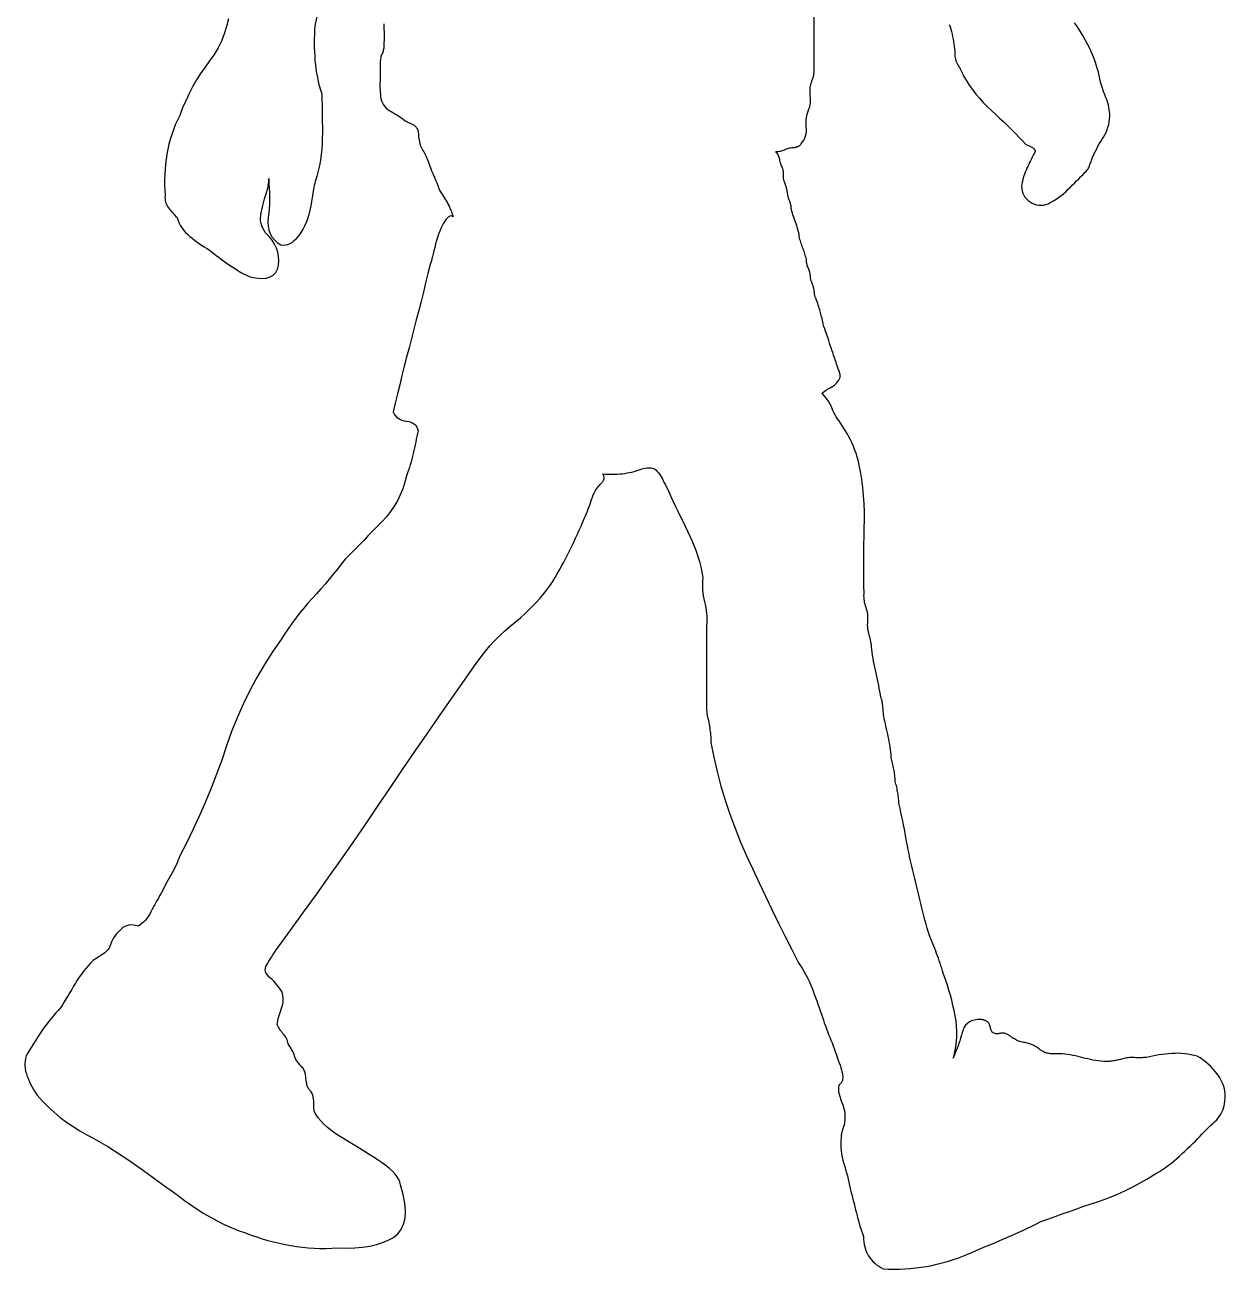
# Model space of a CAD drawing. Extents: x -1184 to 1336, y -612 to 662.
# Drawn here: x 54 to 655, y -603 to 19 of the extents above; entities that cross this region are included whole.
import ezdxf

# ---------------------------------------------------------------- set-up
doc = ezdxf.new("R2010")
doc.units = 0
doc.header["$LTSCALE"] = 20
doc.layers.add('_____1', color=7, linetype='CONTINUOUS')

msp = doc.modelspace()

# ---------------------------------------------------------------- linework, layer by layer
at = {"layer": '_____1', "color": 0, "linetype": 'CONTINUOUS', "flags": 128}
for points in [[(234.03, 20.04), (234.03, 19.11), (234.04, 18.18), (234.04, 17.25), (234.05, 16.31), (234.06, 15.37), (234.07, 14.44), (234.07, 13.51), (234.07, 12.58), (234.06, 11.65), (234.04, 10.72), (234.02, 9.8), (234, 8.88), (234, 8.88), (234, 8.88), (233.95, 8.33), (233.88, 7.8), (233.79, 7.28), (233.68, 6.77), (233.55, 6.28), (233.4, 5.8), (233.23, 5.33), (233.04, 4.88), (232.85, 4.42), (232.68, 3.94), (232.54, 3.45), (232.42, 2.93), (232.32, 2.4), (232.24, 1.85), (232.18, 1.28), (232.15, 0.69), (232.15, 0.69), (232.15, 0.69), (232.17, -0.43), (232.19, -1.56), (232.19, -2.7), (232.19, -3.83), (232.17, -4.98), (232.15, -6.12), (232.12, -7.27), (232.08, -8.42), (232.04, -9.57), (232.03, -10.72), (232.04, -11.86), (232.08, -13), (232.13, -14.14), (232.21, -15.27), (232.31, -16.39), (232.44, -17.52), (232.44, -17.52), (232.44, -17.52), (232.8, -18.56), (233.24, -19.53), (233.76, -20.43), (234.36, -21.26), (235.04, -22.02), (235.81, -22.71), (236.65, -23.34), (237.58, -23.89), (238.54, -24.41), (239.47, -24.95), (240.39, -25.5), (241.29, -26.07), (242.16, -26.65), (243.02, -27.24), (243.85, -27.85), (244.67, -28.47), (244.67, -28.47), (244.67, -28.47), (245.05, -28.69), (245.43, -28.9), (245.83, -29.11), (246.23, -29.31), (246.65, -29.51), (247.07, -29.7), (247.51, -29.9), (247.95, -30.09), (248.38, -30.28), (248.78, -30.51), (249.15, -30.75), (249.5, -31.02), (249.81, -31.31), (250.1, -31.62), (250.36, -31.95), (250.58, -32.31), (250.58, -32.31), (250.58, -32.31), (250.7, -32.54), (250.81, -32.77), (250.91, -33.01), (250.99, -33.26), (251.06, -33.52), (251.12, -33.79), (251.17, -34.06), (251.2, -34.34), (251.23, -34.63), (251.26, -34.91), (251.28, -35.19), (251.3, -35.46), (251.32, -35.73), (251.33, -36), (251.35, -36.26), (251.36, -36.53), (251.36, -36.53), (251.36, -36.53), (251.44, -37.41), (251.56, -38.26), (251.72, -39.08), (251.93, -39.87), (252.17, -40.62), (252.45, -41.35), (252.77, -42.04), (253.14, -42.7), (253.52, -43.35), (253.89, -44.02), (254.26, -44.7), (254.62, -45.39), (254.98, -46.1), (255.33, -46.82), (255.67, -47.55), (256.01, -48.3), (256.01, -48.3), (256.01, -48.3), (256.31, -49.25), (256.62, -50.19), (256.95, -51.13), (257.29, -52.07), (257.65, -53.01), (258.03, -53.94), (258.42, -54.86), (258.82, -55.79), (259.23, -56.71), (259.63, -57.63), (260.01, -58.56), (260.39, -59.49), (260.75, -60.42), (261.1, -61.35), (261.44, -62.29), (261.77, -63.23), (261.77, -63.23), (261.77, -63.23), (262.29, -64.01), (262.8, -64.8), (263.3, -65.58), (263.8, -66.38), (264.29, -67.17), (264.77, -67.98), (265.25, -68.78), (265.72, -69.59), (266.17, -70.41), (266.6, -71.24), (267, -72.09), (267.38, -72.94), (267.73, -73.81), (268.05, -74.69), (268.35, -75.59), (268.62, -76.49), (268.62, -76.49), (268.61, -76.5), (268.09, -76.19), (267.54, -76.09), (266.97, -76.19), (266.38, -76.49), (265.77, -77.01), (265.14, -77.72), (264.49, -78.65), (263.82, -79.77), (263.15, -81.04), (262.52, -82.38), (261.92, -83.78), (261.36, -85.26), (260.83, -86.8), (260.33, -88.42), (259.86, -90.1), (259.43, -91.86), (259.03, -93.56), (258.66, -95.07), (258.32, -96.41), (258.01, -97.56), (257.74, -98.53), (257.5, -99.32), (257.28, -99.93), (257.1, -100.35), (257.1, -100.35), (257.1, -100.35), (256, -104.96), (254.88, -109.58), (253.74, -114.2), (252.58, -118.82), (251.41, -123.45), (250.21, -128.09), (249, -132.73), (247.78, -137.38), (246.55, -142.02), (245.35, -146.66), (244.17, -151.29), (243.02, -155.91), (241.89, -160.53), (240.78, -165.13), (239.7, -169.73), (238.64, -174.32), (238.64, -174.32), (238.64, -174.32), (239.1, -175.2), (239.66, -175.98), (240.34, -176.68), (241.12, -177.28), (242.01, -177.78), (243.01, -178.2), (244.12, -178.52), (245.34, -178.75), (246.54, -178.98), (247.61, -179.32), (248.53, -179.76), (249.32, -180.3), (249.96, -180.95), (250.47, -181.71), (250.84, -182.57), (251.07, -183.53), (251.07, -183.53), (251.07, -183.53), (250.79, -184.94), (250.5, -186.36), (250.2, -187.78), (249.91, -189.2), (249.61, -190.62), (249.3, -192.04), (248.99, -193.47), (248.68, -194.89), (248.35, -196.31), (248, -197.72), (247.61, -199.13), (247.2, -200.52), (246.75, -201.91), (246.28, -203.28), (245.78, -204.65), (245.26, -206.01), (245.26, -206.01), (245.26, -206.01), (244.43, -209.34), (243.41, -212.53), (242.19, -215.6), (240.78, -218.54), (239.16, -221.34), (237.35, -224.01), (235.34, -226.56), (233.13, -228.97), (230.82, -231.32), (228.51, -233.66), (226.2, -236.01), (223.89, -238.36), (221.59, -240.71), (219.28, -243.06), (216.97, -245.41), (214.66, -247.76), (214.66, -247.76), (214.66, -247.76), (212.7, -250.31), (210.72, -252.84), (208.7, -255.34), (206.65, -257.81), (204.57, -260.26), (202.46, -262.69), (200.32, -265.09), (198.15, -267.47), (195.99, -269.86), (193.89, -272.3), (191.85, -274.79), (189.87, -277.33), (187.95, -279.91), (186.08, -282.55), (184.28, -285.23), (182.53, -287.97), (182.53, -287.97), (182.53, -287.97), (178.24, -294.18), (174.2, -300.51), (170.41, -306.97), (166.88, -313.55), (163.61, -320.26), (160.59, -327.1), (157.83, -334.06), (155.33, -341.14), (152.89, -348.25), (150.31, -355.3), (147.59, -362.29), (144.74, -369.21), (141.75, -376.06), (138.62, -382.85), (135.36, -389.58), (131.95, -396.24), (131.95, -396.24), (131.95, -396.24), (131.47, -397.49), (130.96, -398.73), (130.43, -399.95), (129.87, -401.15), (129.29, -402.34), (128.69, -403.52), (128.06, -404.68), (127.41, -405.83), (126.75, -406.97), (126.11, -408.12), (125.47, -409.28), (124.84, -410.45), (124.23, -411.63), (123.62, -412.82), (123.02, -414.01), (122.44, -415.22), (122.44, -415.22), (122.44, -415.22), (121.82, -416.23), (121.2, -417.27), (120.58, -418.35), (119.97, -419.45), (119.35, -420.58), (118.73, -421.74), (118.12, -422.93), (117.5, -424.16), (116.86, -425.35), (116.17, -426.46), (115.43, -427.49), (114.65, -428.44), (113.81, -429.31), (112.93, -430.09), (111.99, -430.79), (111.01, -431.41), (111.01, -431.41), (111.01, -431.41), (109.82, -431.04), (108.67, -430.82), (107.56, -430.76), (106.48, -430.85), (105.44, -431.11), (104.44, -431.52), (103.48, -432.09), (102.55, -432.82), (101.68, -433.64), (100.87, -434.49), (100.12, -435.37), (99.44, -436.28), (98.82, -437.23), (98.26, -438.2), (97.77, -439.2), (97.34, -440.24), (97.34, -440.24), (97.34, -440.24), (97.08, -441.06), (96.76, -441.82), (96.39, -442.52), (95.97, -443.17), (95.5, -443.75), (94.98, -444.28), (94.41, -444.75), (93.79, -445.17), (93.14, -445.55), (92.49, -445.95), (91.84, -446.36), (91.18, -446.77), (90.52, -447.2), (89.86, -447.63), (89.2, -448.08), (88.53, -448.53), (88.53, -448.53), (88.53, -448.53), (87.27, -449.82), (86.06, -451.13), (84.89, -452.49), (83.76, -453.89), (82.68, -455.32), (81.65, -456.79), (80.66, -458.3), (79.71, -459.85), (78.79, -461.42), (77.87, -462.98), (76.94, -464.53), (76.01, -466.07), (75.08, -467.61), (74.15, -469.14), (73.21, -470.67), (72.27, -472.19), (72.27, -472.19), (72.27, -472.19), (71, -473.54), (69.76, -474.91), (68.55, -476.31), (67.37, -477.73), (66.21, -479.18), (65.09, -480.66), (63.99, -482.16), (62.93, -483.68), (61.88, -485.22), (60.86, -486.77), (59.85, -488.33), (58.85, -489.9), (57.88, -491.48), (56.92, -493.06), (55.98, -494.66), (55.05, -496.26), (55.05, -496.26), (55.05, -496.26), (54.73, -497.5), (54.53, -498.75), (54.43, -500.02), (54.45, -501.3), (54.58, -502.6), (54.82, -503.92), (55.18, -505.25), (55.64, -506.59), (56.18, -507.92), (56.74, -509.21), (57.32, -510.44), (57.93, -511.63), (58.56, -512.76), (59.22, -513.85), (59.91, -514.89), (60.61, -515.88), (60.61, -515.88), (60.61, -515.88), (63.32, -518.88), (66.15, -521.73), (69.08, -524.44), (72.13, -526.99), (75.28, -529.4), (78.55, -531.65), (81.93, -533.76), (85.43, -535.72), (88.95, -537.63), (92.44, -539.61), (95.89, -541.64), (99.29, -543.74), (102.66, -545.9), (105.98, -548.12), (109.27, -550.4), (112.51, -552.74), (112.51, -552.74), (112.51, -552.74), (115.61, -554.99), (118.72, -557.23), (121.83, -559.48), (124.95, -561.73), (128.08, -563.99), (131.21, -566.25), (134.34, -568.51), (137.48, -570.78), (140.66, -572.98), (143.91, -575.05), (147.22, -577), (150.6, -578.82), (154.04, -580.51), (157.55, -582.07), (161.13, -583.51), (164.78, -584.82), (164.78, -584.82), (164.78, -584.82), (167.57, -585.86), (170.38, -586.83), (173.19, -587.73), (176.01, -588.55), (178.85, -589.3), (181.7, -589.98), (184.56, -590.59), (187.43, -591.13), (190.31, -591.58), (193.21, -591.95), (196.12, -592.23), (199.05, -592.43), (201.99, -592.54), (204.95, -592.56), (207.93, -592.49), (210.92, -592.34), (210.92, -592.34), (210.92, -592.34), (215.31, -592.42), (219.44, -592.28), (223.31, -591.94), (226.93, -591.38), (230.28, -590.61), (233.37, -589.63), (236.21, -588.44), (238.78, -587.03), (240.98, -585.3), (242.67, -583.12), (243.87, -580.49), (244.56, -577.42), (244.76, -573.9), (244.46, -569.93), (243.65, -565.52), (242.34, -560.67), (242.34, -560.67), (242.34, -560.67), (242.01, -559.35), (241.45, -558.02), (240.65, -556.68), (239.62, -555.33), (238.35, -553.96), (236.85, -552.59), (235.12, -551.2), (233.16, -549.8), (231.05, -548.39), (228.86, -546.96), (226.61, -545.51), (224.3, -544.04), (221.91, -542.55), (219.46, -541.05), (216.94, -539.52), (214.35, -537.98), (211.83, -536.43), (209.52, -534.89), (207.42, -533.35), (205.54, -531.82), (203.86, -530.3), (202.4, -528.77), (201.14, -527.26), (200.1, -525.75), (200.1, -525.75), (200.1, -525.75), (199.8, -525.26), (199.55, -524.76), (199.35, -524.25), (199.18, -523.72), (199.06, -523.18), (198.99, -522.63), (198.95, -522.07), (198.96, -521.49), (198.98, -520.91), (198.99, -520.34), (198.97, -519.77), (198.94, -519.21), (198.89, -518.65), (198.82, -518.1), (198.74, -517.55), (198.64, -517.01), (198.64, -517.01), (198.64, -517.01), (198.54, -516.5), (198.42, -516.01), (198.26, -515.54), (198.08, -515.1), (197.87, -514.67), (197.63, -514.27), (197.36, -513.89), (197.07, -513.54), (196.77, -513.19), (196.5, -512.82), (196.25, -512.43), (196.03, -512.04), (195.83, -511.62), (195.66, -511.19), (195.52, -510.75), (195.4, -510.29), (195.4, -510.29), (195.4, -510.29), (195.3, -509.77), (195.2, -509.24), (195.12, -508.71), (195.04, -508.17), (194.97, -507.62), (194.92, -507.07), (194.87, -506.52), (194.83, -505.95), (194.78, -505.4), (194.68, -504.86), (194.54, -504.34), (194.35, -503.84), (194.13, -503.35), (193.86, -502.88), (193.54, -502.43), (193.19, -502), (193.19, -502), (193.19, -502), (192.54, -501.41), (191.94, -500.78), (191.4, -500.13), (190.89, -499.45), (190.44, -498.73), (190.03, -497.99), (189.68, -497.21), (189.36, -496.4), (189.06, -495.59), (188.73, -494.79), (188.37, -494), (187.99, -493.23), (187.57, -492.47), (187.12, -491.73), (186.65, -491), (186.15, -490.28), (186.15, -490.28), (186.15, -490.28), (185.99, -489.56), (185.79, -488.86), (185.54, -488.18), (185.25, -487.53), (184.92, -486.91), (184.54, -486.32), (184.12, -485.75), (183.65, -485.2), (183.18, -484.67), (182.73, -484.12), (182.32, -483.56), (181.93, -482.98), (181.56, -482.4), (181.23, -481.8), (180.92, -481.19), (180.64, -480.56), (180.64, -480.56), (180.64, -480.56), (180.79, -479.55), (180.97, -478.54), (181.18, -477.53), (181.44, -476.51), (181.72, -475.5), (182.05, -474.48), (182.4, -473.46), (182.8, -472.44), (183.16, -471.42), (183.42, -470.39), (183.59, -469.35), (183.65, -468.3), (183.62, -467.25), (183.49, -466.19), (183.26, -465.12), (182.93, -464.04), (182.93, -464.04), (182.93, -464.04), (182.16, -462.92), (181.38, -461.87), (180.6, -460.87), (179.82, -459.94), (179.03, -459.06), (178.24, -458.25), (177.44, -457.49), (176.64, -456.79), (175.92, -456.11), (175.36, -455.41), (174.96, -454.69), (174.72, -453.95), (174.64, -453.18), (174.72, -452.39), (174.96, -451.58), (175.36, -450.74), (175.87, -449.87), (176.43, -448.92), (177.06, -447.91), (177.74, -446.83), (178.48, -445.68), (179.28, -444.47), (180.13, -443.19), (181.05, -441.85), (181.05, -441.85), (181.05, -441.85), (187.48, -433.12), (193.86, -424.36), (200.2, -415.56), (206.49, -406.72), (212.73, -397.85), (218.92, -388.93), (225.06, -379.98), (231.16, -370.99), (237.24, -361.99), (243.35, -353.01), (249.48, -344.04), (255.64, -335.09), (261.83, -326.16), (268.03, -317.24), (274.27, -308.34), (280.52, -299.46), (280.52, -299.46), (280.52, -299.46), (282.59, -296.62), (284.76, -293.87), (287.01, -291.21), (289.34, -288.64), (291.77, -286.16), (294.29, -283.78), (296.9, -281.48), (299.59, -279.28), (302.28, -277.07), (304.88, -274.77), (307.39, -272.37), (309.8, -269.87), (312.12, -267.28), (314.35, -264.59), (316.48, -261.8), (318.52, -258.92), (318.52, -258.92), (318.52, -258.92), (319.62, -257.01), (320.72, -255.09), (321.79, -253.16), (322.86, -251.21), (323.91, -249.26), (324.95, -247.29), (325.97, -245.31), (326.98, -243.32), (327.97, -241.32), (328.93, -239.31), (329.88, -237.3), (330.8, -235.28), (331.7, -233.25), (332.58, -231.22), (333.43, -229.18), (334.26, -227.14), (334.26, -227.14), (334.26, -227.14), (334.79, -226.02), (335.29, -224.9), (335.78, -223.76), (336.24, -222.61), (336.68, -221.45), (337.1, -220.28), (337.49, -219.09), (337.87, -217.89), (338.26, -216.7), (338.73, -215.56), (339.27, -214.46), (339.87, -213.39), (340.54, -212.37), (341.28, -211.39), (342.09, -210.45), (342.97, -209.55), (342.97, -209.55), (342.97, -209.55), (343.19, -209.33), (343.39, -209.09), (343.56, -208.85), (343.71, -208.6), (343.84, -208.34), (343.95, -208.07), (344.03, -207.79), (344.08, -207.51), (344.11, -207.22), (344.12, -206.93), (344.09, -206.63), (344.03, -206.34), (343.95, -206.05), (343.83, -205.76), (343.69, -205.47), (343.52, -205.18), (343.52, -205.18), (343.52, -205.17), (344.68, -205.26), (345.85, -205.32), (347.04, -205.34), (348.24, -205.34), (349.46, -205.3), (350.7, -205.24), (351.96, -205.14), (353.23, -205.01), (354.49, -204.86), (355.71, -204.67), (356.88, -204.46), (358.01, -204.22), (359.1, -203.96), (360.14, -203.66), (361.13, -203.34), (362.09, -202.98), (363, -202.65), (363.88, -202.39), (364.71, -202.2), (365.51, -202.07), (366.27, -202.01), (366.98, -202.02), (367.66, -202.1), (368.3, -202.25), (368.92, -202.48), (369.53, -202.83), (370.14, -203.3), (370.75, -203.88), (371.34, -204.57), (371.94, -205.37), (372.53, -206.29), (373.11, -207.32), (373.69, -208.42), (374.25, -209.52), (374.82, -210.65), (375.37, -211.78), (375.92, -212.93), (376.46, -214.09), (377, -215.27), (377.52, -216.45), (377.52, -216.45), (377.52, -216.45), (378.7, -218.91), (379.88, -221.37), (381.07, -223.83), (382.25, -226.3), (383.44, -228.77), (384.64, -231.25), (385.83, -233.73), (387.03, -236.22), (388.17, -238.73), (389.22, -241.26), (390.18, -243.82), (391.03, -246.41), (391.78, -249.02), (392.44, -251.66), (393, -254.33), (393.46, -257.03), (393.46, -257.03), (393.46, -257.03), (393.34, -258.6), (393.28, -260.16), (393.3, -261.69), (393.38, -263.2), (393.53, -264.7), (393.75, -266.17), (394.04, -267.62), (394.39, -269.05), (394.74, -270.48), (395.03, -271.93), (395.25, -273.42), (395.41, -274.92), (395.5, -276.46), (395.53, -278.01), (395.49, -279.6), (395.38, -281.2), (395.38, -281.2), (395.38, -281.2), (395.39, -283.94), (395.4, -286.67), (395.4, -289.41), (395.4, -292.14), (395.4, -294.88), (395.39, -297.61), (395.38, -300.35), (395.37, -303.09), (395.36, -305.82), (395.35, -308.56), (395.35, -311.29), (395.36, -314.03), (395.37, -316.76), (395.39, -319.49), (395.42, -322.23), (395.45, -324.96), (395.45, -324.96), (395.45, -324.96), (395.69, -325.89), (395.91, -326.82), (396.11, -327.74), (396.31, -328.64), (396.49, -329.54), (396.66, -330.43), (396.81, -331.31), (396.96, -332.18), (397.08, -333.05), (397.2, -333.93), (397.29, -334.83), (397.37, -335.74), (397.43, -336.65), (397.47, -337.58), (397.5, -338.52), (397.51, -339.48), (397.51, -339.48), (397.51, -339.48), (398.99, -346.81), (400.68, -354.06), (402.58, -361.25), (404.7, -368.37), (407.04, -375.41), (409.6, -382.38), (412.37, -389.28), (415.36, -396.11), (418.48, -402.9), (421.63, -409.66), (424.82, -416.39), (428.05, -423.1), (431.31, -429.79), (434.62, -436.46), (437.96, -443.1), (441.33, -449.72), (441.33, -449.72), (441.33, -449.72), (442.35, -451.17), (443.32, -452.65), (444.23, -454.16), (445.09, -455.7), (445.9, -457.26), (446.66, -458.85), (447.36, -460.46), (448.01, -462.11), (448.64, -463.76), (449.26, -465.42), (449.87, -467.08), (450.47, -468.75), (451.07, -470.42), (451.67, -472.09), (452.25, -473.76), (452.84, -475.44), (452.84, -475.44), (452.84, -475.44), (453.3, -476.89), (453.78, -478.35), (454.27, -479.79), (454.79, -481.22), (455.32, -482.65), (455.86, -484.07), (456.43, -485.49), (457.01, -486.9), (457.59, -488.3), (458.15, -489.72), (458.7, -491.14), (459.23, -492.57), (459.74, -494.01), (460.23, -495.45), (460.71, -496.9), (461.17, -498.36), (461.17, -498.36), (461.17, -498.36), (461.69, -499.71), (462.14, -500.97), (462.53, -502.14), (462.85, -503.22), (463.11, -504.2), (463.3, -505.09), (463.42, -505.89), (463.48, -506.6), (463.48, -507.23), (463.44, -507.81), (463.36, -508.34), (463.23, -508.81), (463.06, -509.23), (462.85, -509.59), (462.59, -509.9), (462.29, -510.15), (462, -510.41), (461.75, -510.75), (461.56, -511.16), (461.42, -511.64), (461.33, -512.2), (461.29, -512.83), (461.31, -513.54), (461.37, -514.32), (461.37, -514.32), (461.37, -514.32), (461.63, -515.19), (461.89, -516.06), (462.15, -516.93), (462.43, -517.8), (462.72, -518.67), (463.02, -519.54), (463.32, -520.4), (463.64, -521.27), (463.93, -522.14), (464.17, -523.02), (464.36, -523.91), (464.49, -524.81), (464.57, -525.72), (464.6, -526.65), (464.57, -527.58), (464.49, -528.53), (464.49, -528.53), (464.49, -528.53), (464.44, -529.09), (464.37, -529.65), (464.29, -530.2), (464.18, -530.73), (464.06, -531.26), (463.91, -531.78), (463.74, -532.29), (463.56, -532.8), (463.37, -533.3), (463.2, -533.81), (463.06, -534.33), (462.94, -534.87), (462.83, -535.41), (462.75, -535.96), (462.69, -536.53), (462.65, -537.1), (462.65, -537.1), (462.65, -537.1), (462.54, -538.75), (462.52, -540.39), (462.57, -542.02), (462.7, -543.64), (462.91, -545.25), (463.2, -546.85), (463.56, -548.43), (464.01, -550.01), (464.48, -551.58), (464.93, -553.15), (465.36, -554.73), (465.78, -556.31), (466.17, -557.89), (466.54, -559.47), (466.89, -561.06), (467.22, -562.65), (467.22, -562.65), (467.22, -562.65), (467.61, -564.14), (467.99, -565.64), (468.38, -567.14), (468.76, -568.65), (469.15, -570.16), (469.53, -571.67), (469.91, -573.19), (470.3, -574.71), (470.69, -576.23), (471.09, -577.74), (471.51, -579.24), (471.93, -580.73), (472.38, -582.21), (472.83, -583.69), (473.3, -585.15), (473.79, -586.6), (473.79, -586.6), (473.79, -586.6), (473.84, -587.96), (473.98, -589.28), (474.19, -590.56), (474.48, -591.79), (474.84, -592.98), (475.28, -594.12), (475.8, -595.22), (476.39, -596.28), (477.06, -597.29), (477.8, -598.24), (478.61, -599.13), (479.5, -599.97), (480.45, -600.75), (481.47, -601.47), (482.56, -602.14), (483.73, -602.75), (483.73, -602.75), (486.45, -602.87), (489.17, -602.91), (491.88, -602.87), (494.58, -602.76), (497.27, -602.56), (499.96, -602.3), (502.64, -601.95), (505.31, -601.53), (507.97, -601.03), (510.62, -600.46), (513.24, -599.81), (515.84, -599.1), (518.42, -598.3), (520.98, -597.44), (523.53, -596.5), (526.05, -595.49), (526.05, -595.49), (526.05, -595.49), (528.34, -594.49), (530.63, -593.5), (532.92, -592.5), (535.21, -591.51), (537.51, -590.52), (539.81, -589.54), (542.11, -588.55), (544.41, -587.57), (546.7, -586.58), (548.99, -585.57), (551.27, -584.55), (553.54, -583.51), (555.81, -582.44), (558.06, -581.36), (560.31, -580.26), (562.54, -579.15), (562.54, -579.15), (562.54, -579.15), (566.11, -577.85), (569.69, -576.56), (573.28, -575.28), (576.88, -574.01), (580.49, -572.75), (584.11, -571.5), (587.74, -570.26), (591.38, -569.04), (594.99, -567.76), (598.55, -566.38), (602.06, -564.89), (605.52, -563.29), (608.91, -561.59), (612.26, -559.77), (615.55, -557.85), (618.79, -555.83), (618.79, -555.83), (618.79, -555.83), (620.36, -554.94), (621.91, -554.01), (623.43, -553.03), (624.93, -552.02), (626.39, -550.96), (627.83, -549.86), (629.24, -548.72), (630.62, -547.54), (631.98, -546.33), (633.33, -545.12), (634.66, -543.88), (635.98, -542.64), (637.29, -541.39), (638.58, -540.12), (639.85, -538.85), (641.11, -537.56), (641.11, -537.56), (641.11, -537.56), (642.09, -536.49), (643.08, -535.43), (644.09, -534.38), (645.13, -533.34), (646.18, -532.3), (647.26, -531.28), (648.36, -530.26), (649.47, -529.25), (650.54, -528.2), (651.48, -527.09), (652.3, -525.91), (653, -524.66), (653.58, -523.34), (654.03, -521.94), (654.36, -520.48), (654.57, -518.95), (654.57, -518.95), (654.57, -518.95), (654.73, -517.2), (654.72, -515.47), (654.54, -513.78), (654.19, -512.12), (653.67, -510.48), (652.98, -508.88), (652.12, -507.3), (651.1, -505.75), (649.97, -504.27), (648.79, -502.87), (647.56, -501.57), (646.28, -500.36), (644.96, -499.24), (643.59, -498.21), (642.18, -497.28), (640.71, -496.44), (640.71, -496.44), (640.71, -496.44), (639.19, -496), (637.64, -495.64), (636.08, -495.36), (634.51, -495.15), (632.91, -495.02), (631.3, -494.96), (629.68, -494.97), (628.03, -495.06), (626.39, -495.2), (624.76, -495.37), (623.15, -495.57), (621.56, -495.8), (619.98, -496.07), (618.42, -496.36), (616.88, -496.68), (615.36, -497.03), (615.36, -497.03), (615.36, -497.03), (614.65, -497.09), (613.93, -497.13), (613.2, -497.16), (612.45, -497.18), (611.69, -497.18), (610.92, -497.17), (610.13, -497.15), (609.34, -497.11), (608.54, -497.08), (607.77, -497.08), (607.02, -497.11), (606.28, -497.16), (605.57, -497.24), (604.88, -497.35), (604.21, -497.49), (603.56, -497.65), (603.56, -497.65), (603.56, -497.65), (602.97, -497.83), (602.39, -498), (601.8, -498.16), (601.21, -498.3), (600.62, -498.44), (600.03, -498.57), (599.44, -498.69), (598.85, -498.79), (598.25, -498.89), (597.65, -498.97), (597.05, -499.02), (596.45, -499.06), (595.84, -499.09), (595.23, -499.09), (594.61, -499.07), (593.99, -499.04), (593.99, -499.04), (593.99, -499.04), (592.61, -498.9), (591.26, -498.73), (589.93, -498.54), (588.62, -498.31), (587.33, -498.07), (586.07, -497.79), (584.83, -497.49), (583.61, -497.16), (582.39, -496.83), (581.15, -496.53), (579.89, -496.25), (578.6, -495.99), (577.29, -495.76), (575.96, -495.55), (574.6, -495.37), (573.22, -495.21), (573.22, -495.21), (573.22, -495.21), (572.75, -495.2), (572.28, -495.19), (571.8, -495.19), (571.32, -495.18), (570.84, -495.19), (570.35, -495.19), (569.85, -495.2), (569.36, -495.21), (568.86, -495.22), (568.37, -495.21), (567.89, -495.18), (567.42, -495.14), (566.95, -495.09), (566.48, -495.01), (566.02, -494.92), (565.57, -494.82), (565.57, -494.82), (565.57, -494.82), (565.09, -494.68), (564.62, -494.51), (564.16, -494.32), (563.71, -494.11), (563.28, -493.88), (562.86, -493.62), (562.45, -493.34), (562.06, -493.04), (561.66, -492.73), (561.26, -492.44), (560.86, -492.16), (560.44, -491.89), (560.02, -491.63), (559.59, -491.39), (559.15, -491.16), (558.7, -490.94), (558.7, -490.94), (558.7, -490.94), (558.15, -490.67), (557.58, -490.43), (557, -490.21), (556.4, -490.02), (555.79, -489.85), (555.17, -489.7), (554.53, -489.58), (553.87, -489.49), (553.22, -489.39), (552.59, -489.26), (551.99, -489.09), (551.42, -488.89), (550.87, -488.66), (550.34, -488.39), (549.84, -488.1), (549.37, -487.76), (549.37, -487.76), (549.37, -487.76), (549.13, -487.62), (548.9, -487.47), (548.66, -487.32), (548.43, -487.17), (548.2, -487.01), (547.97, -486.85), (547.73, -486.68), (547.5, -486.51), (547.27, -486.34), (547.03, -486.18), (546.8, -486.03), (546.56, -485.88), (546.32, -485.75), (546.07, -485.62), (545.83, -485.49), (545.58, -485.38), (545.58, -485.38), (545.58, -485.38), (545.17, -485.17), (544.76, -485.01), (544.34, -484.89), (543.92, -484.82), (543.49, -484.8), (543.05, -484.82), (542.61, -484.89), (542.16, -485), (541.72, -485.12), (541.28, -485.19), (540.85, -485.22), (540.42, -485.21), (540, -485.16), (539.59, -485.07), (539.18, -484.94), (538.78, -484.77), (538.78, -484.77), (538.78, -484.77), (538.51, -484.56), (538.27, -484.32), (538.05, -484.03), (537.86, -483.7), (537.69, -483.33), (537.55, -482.93), (537.43, -482.48), (537.34, -481.99), (537.25, -481.5), (537.12, -481.05), (536.95, -480.62), (536.75, -480.23), (536.51, -479.88), (536.23, -479.55), (535.92, -479.26), (535.57, -479.01), (535.57, -479.01), (535.57, -479.01), (535.34, -478.85), (535.1, -478.71), (534.84, -478.58), (534.56, -478.47), (534.28, -478.36), (533.98, -478.27), (533.66, -478.2), (533.33, -478.13), (533, -478.08), (532.66, -478.04), (532.33, -478.01), (532, -478), (531.67, -478), (531.34, -478), (531.01, -478.03), (530.68, -478.06), (530.68, -478.06), (530.68, -478.06), (529.25, -478.3), (527.96, -478.7), (526.82, -479.26), (525.81, -479.99), (524.95, -480.88), (524.23, -481.93), (523.64, -483.14), (523.2, -484.51), (522.83, -485.94), (522.43, -487.33), (522.02, -488.67), (521.6, -489.97), (521.16, -491.22), (520.7, -492.43), (520.22, -493.6), (519.73, -494.73), (519.73, -494.73), (519.73, -494.73), (519.68, -494.95), (519.61, -495.18), (519.54, -495.42), (519.44, -495.68), (519.34, -495.95), (519.22, -496.23), (519.09, -496.52), (518.94, -496.83), (518.81, -497.1), (518.72, -497.29), (518.67, -497.39), (518.65, -497.41), (518.68, -497.35), (518.75, -497.2), (518.85, -496.97), (519, -496.65), (519, -496.65), (519, -496.65), (519.61, -494.15), (520.08, -491.62), (520.39, -489.09), (520.56, -486.53), (520.57, -483.96), (520.44, -481.37), (520.15, -478.77), (519.72, -476.15), (519.18, -473.54), (518.6, -470.96), (517.98, -468.41), (517.31, -465.89), (516.59, -463.41), (515.83, -460.95), (515.03, -458.53), (514.17, -456.14), (514.17, -456.14), (514.17, -456.14), (513.79, -454.88), (513.39, -453.63), (512.99, -452.38), (512.58, -451.14), (512.17, -449.9), (511.74, -448.67), (511.31, -447.44), (510.86, -446.21), (510.41, -444.99), (509.96, -443.78), (509.49, -442.56), (509.02, -441.34), (508.54, -440.13), (508.05, -438.92), (507.56, -437.71), (507.05, -436.5), (507.05, -436.5), (507.05, -436.5), (506.41, -434.47), (505.78, -432.43), (505.18, -430.38), (504.6, -428.33), (504.05, -426.27), (503.52, -424.2), (503.01, -422.13), (502.53, -420.05), (502.06, -417.96), (501.57, -415.88), (501.08, -413.8), (500.58, -411.72), (500.07, -409.65), (499.55, -407.57), (499.02, -405.5), (498.48, -403.43), (498.48, -403.43), (498.48, -403.43), (497.99, -401.39), (497.53, -399.34), (497.08, -397.29), (496.65, -395.23), (496.23, -393.17), (495.83, -391.11), (495.45, -389.04), (495.09, -386.96), (494.72, -384.89), (494.34, -382.82), (493.94, -380.75), (493.52, -378.69), (493.08, -376.63), (492.62, -374.58), (492.15, -372.52), (491.65, -370.47), (491.65, -370.47), (491.65, -370.47), (491.61, -369.76), (491.56, -369.05), (491.5, -368.33), (491.43, -367.6), (491.35, -366.87), (491.26, -366.14), (491.15, -365.4), (491.04, -364.66), (490.91, -363.92), (490.77, -363.19), (490.63, -362.47), (490.47, -361.75), (490.3, -361.04), (490.12, -360.33), (489.93, -359.64), (489.73, -358.95), (489.73, -358.95), (489.73, -358.95), (489.7, -358.18), (489.65, -357.42), (489.59, -356.65), (489.51, -355.89), (489.42, -355.13), (489.32, -354.37), (489.2, -353.61), (489.06, -352.85), (488.92, -352.1), (488.77, -351.35), (488.61, -350.62), (488.45, -349.9), (488.28, -349.18), (488.11, -348.48), (487.94, -347.78), (487.75, -347.09), (487.75, -347.09), (487.75, -347.09), (487.65, -345.74), (487.53, -344.39), (487.37, -343.06), (487.2, -341.74), (487, -340.42), (486.77, -339.11), (486.52, -337.82), (486.25, -336.53), (485.96, -335.25), (485.67, -333.97), (485.39, -332.69), (485.1, -331.41), (484.82, -330.13), (484.53, -328.85), (484.25, -327.57), (483.97, -326.3), (483.97, -326.3), (483.97, -326.3), (483.91, -325.74), (483.85, -325.18), (483.79, -324.6), (483.74, -324.03), (483.69, -323.44), (483.64, -322.85), (483.6, -322.25), (483.57, -321.65), (483.52, -321.04), (483.45, -320.45), (483.36, -319.86), (483.25, -319.27), (483.12, -318.7), (482.96, -318.13), (482.79, -317.57), (482.59, -317.02), (482.59, -317.02), (482.59, -317.02), (482.33, -315.51), (482.06, -314), (481.78, -312.49), (481.48, -310.97), (481.17, -309.45), (480.85, -307.93), (480.51, -306.41), (480.16, -304.88), (479.82, -303.36), (479.5, -301.84), (479.19, -300.32), (478.9, -298.8), (478.64, -297.28), (478.39, -295.77), (478.17, -294.26), (477.96, -292.75), (477.96, -292.75), (477.96, -292.75), (477.92, -291.79), (477.85, -290.86), (477.75, -289.95), (477.61, -289.07), (477.44, -288.21), (477.24, -287.37), (477.01, -286.56), (476.75, -285.77), (476.5, -284.99), (476.29, -284.18), (476.13, -283.36), (476.02, -282.51), (475.95, -281.65), (475.93, -280.76), (475.96, -279.86), (476.04, -278.93), (476.04, -278.93), (476.04, -278.93), (476.1, -277.99), (476.11, -277.07), (476.08, -276.16), (475.99, -275.28), (475.86, -274.41), (475.67, -273.56), (475.44, -272.73), (475.16, -271.91), (474.88, -271.1), (474.64, -270.28), (474.44, -269.45), (474.29, -268.6), (474.18, -267.75), (474.12, -266.88), (474.1, -266), (474.12, -265.1), (474.12, -265.1), (474.12, -265.1), (474.04, -261.01), (473.99, -256.92), (473.96, -252.82), (473.97, -248.72), (474, -244.62), (474.06, -240.52), (474.15, -236.41), (474.27, -232.3), (474.34, -228.2), (474.3, -224.11), (474.14, -220.03), (473.86, -215.97), (473.47, -211.92), (472.96, -207.88), (472.33, -203.85), (471.59, -199.84), (471.59, -199.84), (471.59, -199.84), (471.2, -198.29), (470.77, -196.75), (470.3, -195.24), (469.78, -193.76), (469.22, -192.29), (468.63, -190.85), (467.99, -189.43), (467.3, -188.03), (466.58, -186.65), (465.83, -185.28), (465.05, -183.93), (464.24, -182.59), (463.4, -181.26), (462.52, -179.95), (461.62, -178.65), (460.68, -177.37), (460.68, -177.37), (460.68, -177.37), (460.26, -176.66), (459.85, -175.94), (459.46, -175.2), (459.08, -174.45), (458.71, -173.69), (458.36, -172.91), (458.02, -172.12), (457.7, -171.31), (457.35, -170.49), (456.93, -169.68), (456.45, -168.87), (455.89, -168.06), (455.27, -167.25), (454.58, -166.45), (453.82, -165.64), (452.99, -164.84), (452.99, -164.84), (453.58, -164.38), (454.19, -163.92), (454.81, -163.48), (455.45, -163.05), (456.11, -162.63), (456.78, -162.23), (457.47, -161.83), (458.17, -161.45), (458.86, -161.05), (459.49, -160.6), (460.07, -160.1), (460.6, -159.56), (461.07, -158.96), (461.49, -158.32), (461.86, -157.64), (462.17, -156.9), (462.17, -156.9), (462.17, -156.9), (462.19, -156.41), (462.17, -155.93), (462.13, -155.44), (462.05, -154.96), (461.94, -154.48), (461.8, -154), (461.63, -153.52), (461.43, -153.04), (461.22, -152.56), (461.02, -152.08), (460.84, -151.6), (460.67, -151.12), (460.52, -150.64), (460.38, -150.16), (460.25, -149.68), (460.13, -149.2), (460.13, -149.2), (460.13, -149.2), (459.7, -148.02), (459.28, -146.84), (458.86, -145.66), (458.45, -144.47), (458.05, -143.27), (457.66, -142.08), (457.27, -140.88), (456.89, -139.67), (456.51, -138.47), (456.13, -137.27), (455.73, -136.07), (455.33, -134.88), (454.92, -133.69), (454.5, -132.5), (454.07, -131.32), (453.64, -130.14), (453.64, -130.14), (453.64, -130.14), (453.47, -129.2), (453.3, -128.3), (453.12, -127.44), (452.94, -126.61), (452.75, -125.82), (452.56, -125.07), (452.37, -124.35), (452.17, -123.67), (451.96, -122.99), (451.74, -122.28), (451.49, -121.53), (451.23, -120.75), (450.95, -119.93), (450.65, -119.09), (450.33, -118.21), (449.99, -117.29), (449.99, -117.29), (449.99, -117.29), (449.86, -117), (449.75, -116.7), (449.64, -116.4), (449.56, -116.1), (449.48, -115.8), (449.43, -115.49), (449.38, -115.19), (449.36, -114.88), (449.33, -114.58), (449.31, -114.27), (449.27, -113.95), (449.23, -113.64), (449.19, -113.33), (449.14, -113.01), (449.09, -112.69), (449.03, -112.37), (449.03, -112.37), (449.03, -112.37), (448.92, -111.96), (448.81, -111.56), (448.68, -111.16), (448.55, -110.77), (448.41, -110.39), (448.27, -110.01), (448.12, -109.64), (447.96, -109.28), (447.8, -108.92), (447.67, -108.54), (447.56, -108.16), (447.46, -107.76), (447.39, -107.36), (447.34, -106.94), (447.31, -106.51), (447.31, -106.08), (447.31, -106.08), (447.31, -106.08), (447.25, -105.53), (447.16, -104.99), (447.06, -104.46), (446.93, -103.94), (446.78, -103.43), (446.6, -102.93), (446.4, -102.43), (446.18, -101.95), (445.96, -101.47), (445.77, -100.97), (445.62, -100.46), (445.49, -99.93), (445.4, -99.39), (445.33, -98.84), (445.3, -98.28), (445.3, -97.7), (445.3, -97.7), (445.3, -97.7), (445.12, -97.04), (444.94, -96.38), (444.75, -95.72), (444.55, -95.07), (444.34, -94.41), (444.12, -93.76), (443.9, -93.11), (443.67, -92.46), (443.43, -91.81), (443.2, -91.16), (442.97, -90.51), (442.74, -89.87), (442.52, -89.22), (442.29, -88.57), (442.07, -87.93), (441.85, -87.28), (441.85, -87.28), (441.85, -87.28), (441.76, -86.36), (441.63, -85.44), (441.46, -84.53), (441.26, -83.62), (441.03, -82.71), (440.77, -81.81), (440.47, -80.92), (440.13, -80.02), (439.79, -79.13), (439.46, -78.24), (439.15, -77.35), (438.85, -76.45), (438.56, -75.56), (438.28, -74.66), (438.02, -73.76), (437.78, -72.87), (437.78, -72.87), (437.78, -72.87), (437.77, -72.39), (437.74, -71.93), (437.69, -71.47), (437.62, -71.01), (437.53, -70.57), (437.43, -70.13), (437.3, -69.69), (437.16, -69.27), (437.01, -68.84), (436.85, -68.42), (436.7, -67.99), (436.56, -67.57), (436.41, -67.14), (436.26, -66.71), (436.12, -66.27), (435.98, -65.84), (435.98, -65.84), (435.98, -65.84), (435.94, -65.34), (435.88, -64.83), (435.82, -64.34), (435.74, -63.85), (435.65, -63.36), (435.55, -62.87), (435.43, -62.39), (435.3, -61.92), (435.16, -61.45), (435.01, -60.97), (434.87, -60.5), (434.71, -60.03), (434.55, -59.56), (434.39, -59.09), (434.22, -58.63), (434.05, -58.16), (434.05, -58.16), (434.05, -58.16), (433.97, -57.82), (433.9, -57.48), (433.85, -57.12), (433.81, -56.75), (433.79, -56.37), (433.78, -55.99), (433.79, -55.59), (433.81, -55.18), (433.82, -54.77), (433.82, -54.37), (433.8, -53.98), (433.76, -53.59), (433.7, -53.22), (433.62, -52.86), (433.53, -52.51), (433.41, -52.17), (433.41, -52.17), (433.41, -52.17), (433.18, -51.66), (432.96, -51.13), (432.75, -50.61), (432.57, -50.07), (432.39, -49.53), (432.23, -48.98), (432.09, -48.43), (431.96, -47.87), (431.83, -47.32), (431.66, -46.78), (431.46, -46.25), (431.22, -45.74), (430.95, -45.25), (430.65, -44.77), (430.32, -44.3), (429.95, -43.85), (429.95, -43.85), (429.95, -43.84), (430.58, -43.83), (431.19, -43.8), (431.78, -43.74), (432.35, -43.64), (432.89, -43.52), (433.42, -43.36), (433.93, -43.18), (434.42, -42.96), (434.9, -42.74), (435.41, -42.54), (435.93, -42.37), (436.46, -42.22), (437.02, -42.1), (437.59, -42), (438.18, -41.92), (438.78, -41.87), (438.78, -41.87), (438.78, -41.87), (439.06, -41.85), (439.34, -41.81), (439.61, -41.76), (439.89, -41.7), (440.16, -41.63), (440.43, -41.55), (440.7, -41.46), (440.97, -41.35), (441.24, -41.24), (441.49, -41.11), (441.72, -40.97), (441.95, -40.8), (442.16, -40.63), (442.35, -40.43), (442.54, -40.22), (442.7, -40), (442.7, -40), (442.7, -40), (443.43, -39.07), (444.04, -38.11), (444.53, -37.11), (444.9, -36.07), (445.16, -35), (445.31, -33.89), (445.33, -32.74), (445.24, -31.55), (445.14, -30.36), (445.11, -29.19), (445.16, -28.05), (445.29, -26.93), (445.49, -25.83), (445.78, -24.75), (446.15, -23.7), (446.59, -22.67), (446.59, -22.67), (446.59, -22.67), (446.83, -21.95), (447.03, -21.21), (447.18, -20.44), (447.28, -19.64), (447.34, -18.8), (447.35, -17.94), (447.32, -17.05), (447.24, -16.14), (447.16, -15.22), (447.11, -14.33), (447.11, -13.48), (447.14, -12.66), (447.22, -11.88), (447.33, -11.13), (447.48, -10.41), (447.68, -9.72), (447.68, -9.72), (447.68, -9.72), (447.81, -9.32), (447.95, -8.92), (448.08, -8.52), (448.22, -8.11), (448.35, -7.71), (448.48, -7.31), (448.61, -6.9), (448.74, -6.5), (448.86, -6.09), (448.95, -5.68), (449.03, -5.27), (449.1, -4.85), (449.14, -4.42), (449.16, -4), (449.17, -3.56), (449.15, -3.12), (449.15, -3.12), (449.15, -3.12), (449.15, 3.98), (449.15, 11.08), (449.15, 18.19), (449.15, 25.29)], [(156.22, 22.54), (155.33, 18.66), (154.17, 14.94), (152.74, 11.36), (151.04, 7.93), (149.07, 4.65), (146.84, 1.52), (144.52, -1.59), (142.34, -4.78), (140.28, -8.06), (138.34, -11.43), (136.53, -14.89), (134.85, -18.43), (133.29, -22.07), (131.85, -25.79), (131.85, -25.79), (131.85, -25.79), (130.72, -28.15), (129.67, -30.53), (128.73, -32.94), (127.88, -35.36), (127.13, -37.79), (126.47, -40.25), (125.91, -42.73), (125.45, -45.22), (125.07, -47.74), (124.77, -50.26), (124.54, -52.8), (124.4, -55.36), (124.32, -57.93), (124.33, -60.52), (124.41, -63.13), (124.57, -65.74), (124.57, -65.74), (124.57, -65.74), (124.51, -66.63), (124.53, -67.49), (124.63, -68.32), (124.8, -69.12), (125.05, -69.88), (125.38, -70.62), (125.78, -71.32), (126.26, -71.99), (126.78, -72.64), (127.31, -73.28), (127.84, -73.91), (128.37, -74.53), (128.91, -75.13), (129.45, -75.73), (130, -76.31), (130.55, -76.89), (130.55, -76.89), (130.55, -76.89), (131.06, -78.33), (131.65, -79.69), (132.33, -80.99), (133.08, -82.21), (133.92, -83.36), (134.84, -84.44), (135.85, -85.44), (136.93, -86.37), (138.07, -87.25), (139.22, -88.13), (140.39, -88.98), (141.58, -89.82), (142.79, -90.65), (144.02, -91.46), (145.26, -92.25), (146.52, -93.03), (146.52, -93.03), (146.52, -93.03), (147.72, -93.96), (148.92, -94.89), (150.14, -95.82), (151.36, -96.74), (152.59, -97.66), (153.83, -98.57), (155.08, -99.48), (156.34, -100.39), (157.61, -101.28), (158.89, -102.13), (160.19, -102.95), (161.51, -103.74), (162.84, -104.49), (164.18, -105.2), (165.54, -105.88), (166.92, -106.53), (166.92, -106.53), (166.92, -106.53), (170.02, -107.12), (172.74, -107.33), (175.09, -107.16), (177.07, -106.62), (178.67, -105.71), (179.9, -104.42), (180.76, -102.75), (181.24, -100.7), (181.4, -98.5), (181.29, -96.34), (180.9, -94.24), (180.24, -92.19), (179.3, -90.19), (178.08, -88.24), (176.6, -86.34), (174.83, -84.49), (174.83, -84.49), (174.83, -84.49), (174.04, -83.41), (173.39, -82.28), (172.89, -81.1), (172.54, -79.86), (172.34, -78.58), (172.28, -77.25), (172.36, -75.87), (172.6, -74.43), (172.91, -72.99), (173.24, -71.59), (173.58, -70.22), (173.93, -68.89), (174.29, -67.59), (174.67, -66.32), (175.05, -65.1), (175.45, -63.9), (175.45, -63.9), (175.45, -63.9), (175.56, -63.58), (175.66, -63.23), (175.76, -62.87), (175.85, -62.48), (175.94, -62.07), (176.03, -61.64), (176.11, -61.19), (176.19, -60.72), (176.26, -60.25), (176.32, -59.8), (176.37, -59.38), (176.4, -58.97), (176.43, -58.59), (176.43, -58.23), (176.43, -57.89), (176.42, -57.58), (176.42, -57.58), (176.42, -57.58), (176.42, -57.5), (176.42, -57.43), (176.42, -57.37), (176.42, -57.33), (176.42, -57.31), (176.42, -57.29), (176.42, -57.3), (176.42, -57.31), (176.42, -57.34), (176.42, -57.39), (176.42, -57.44), (176.42, -57.51), (176.42, -57.6), (176.42, -57.69), (176.42, -57.8), (176.42, -57.93), (176.42, -57.93), (176.42, -57.93), (176.42, -58.04), (176.42, -58.17), (176.42, -58.3), (176.42, -58.44), (176.42, -58.59), (176.42, -58.75), (176.42, -58.92), (176.42, -59.09), (176.42, -59.27), (176.42, -59.44), (176.42, -59.61), (176.42, -59.77), (176.42, -59.93), (176.42, -60.08), (176.42, -60.23), (176.42, -60.37), (176.42, -60.37), (176.42, -60.37), (176.63, -62.22), (176.76, -64.13), (176.83, -66.1), (176.83, -68.13), (176.76, -70.23), (176.62, -72.39), (176.41, -74.61), (176.14, -76.89), (175.97, -79.13), (176.07, -81.21), (176.44, -83.14), (177.09, -84.92), (178.01, -86.54), (179.2, -88.01), (180.66, -89.33), (182.39, -90.49), (182.39, -90.49), (182.39, -90.49), (183.57, -90.66), (184.74, -90.61), (185.9, -90.35), (187.06, -89.87), (188.2, -89.18), (189.34, -88.27), (190.47, -87.16), (191.59, -85.83), (192.66, -84.34), (193.64, -82.75), (194.53, -81.05), (195.32, -79.26), (196.01, -77.36), (196.62, -75.36), (197.13, -73.26), (197.54, -71.06), (197.9, -68.89), (198.24, -66.91), (198.55, -65.1), (198.84, -63.48), (199.11, -62.03), (199.35, -60.76), (199.57, -59.68), (199.77, -58.77), (199.77, -58.77), (199.77, -58.77), (200.6, -56.13), (201.32, -53.47), (201.93, -50.8), (202.43, -48.11), (202.83, -45.41), (203.12, -42.69), (203.29, -39.95), (203.36, -37.2), (203.37, -34.44), (203.37, -31.68), (203.35, -28.93), (203.32, -26.18), (203.27, -23.43), (203.21, -20.68), (203.14, -17.94), (203.06, -15.2), (203.06, -15.2), (203.06, -15.2), (202.42, -13.11), (201.84, -11.02), (201.32, -8.92), (200.87, -6.81), (200.48, -4.7), (200.15, -2.57), (199.89, -0.44), (199.69, 1.71), (199.54, 3.86), (199.43, 6.01), (199.36, 8.16), (199.33, 10.32), (199.34, 12.48), (199.39, 14.64), (199.48, 16.81), (199.6, 18.98), (199.6, 18.98), (199.6, 18.98), (200.56, 23.65)], [(516.76, 19.7), (517.19, 18.54), (517.57, 17.35), (517.91, 16.14), (518.2, 14.9), (518.46, 13.65), (518.69, 12.42), (518.9, 11.18), (519.08, 9.96), (519.24, 8.74), (519.37, 7.53), (519.48, 6.33), (519.56, 5.14), (519.56, 5.14), (519.56, 5.14), (519.53, 4.41), (519.57, 3.68), (519.66, 2.97), (519.82, 2.27), (520.03, 1.57), (520.3, 0.89), (520.64, 0.21), (521.03, -0.45), (521.44, -1.12), (521.84, -1.78), (522.21, -2.45), (522.57, -3.12), (522.9, -3.79), (523.22, -4.46), (523.51, -5.14), (523.79, -5.81), (523.79, -5.81), (523.79, -5.81), (525.24, -8.24), (526.77, -10.6), (528.4, -12.88), (530.11, -15.1), (531.9, -17.25), (533.79, -19.32), (535.76, -21.33), (537.81, -23.27), (539.9, -25.18), (541.96, -27.11), (544, -29.06), (546.02, -31.03), (548.01, -33.01), (549.98, -35.02), (551.93, -37.05), (553.85, -39.09), (553.85, -39.09), (553.85, -39.09), (554.14, -39.42), (554.45, -39.72), (554.78, -40.01), (555.13, -40.27), (555.51, -40.51), (555.9, -40.73), (556.31, -40.93), (556.75, -41.1), (557.18, -41.27), (557.59, -41.47), (557.98, -41.68), (558.34, -41.91), (558.67, -42.16), (558.99, -42.43), (559.27, -42.72), (559.54, -43.04), (559.54, -43.04), (559.54, -43.04), (559.62, -43.2), (559.67, -43.37), (559.7, -43.54), (559.71, -43.71), (559.69, -43.89), (559.65, -44.07), (559.59, -44.24), (559.5, -44.42), (559.4, -44.6), (559.3, -44.78), (559.2, -44.95), (559.1, -45.12), (559.01, -45.28), (558.91, -45.44), (558.82, -45.59), (558.73, -45.74), (558.73, -45.74), (558.73, -45.74), (558.29, -46.65), (557.85, -47.57), (557.41, -48.5), (556.96, -49.43), (556.52, -50.36), (556.08, -51.3), (555.64, -52.25), (555.2, -53.2), (554.78, -54.15), (554.4, -55.12), (554.06, -56.1), (553.76, -57.09), (553.5, -58.1), (553.28, -59.12), (553.1, -60.15), (552.96, -61.19), (552.96, -61.19), (552.96, -61.19), (553.02, -62.43), (553.22, -63.6), (553.55, -64.7), (554.01, -65.72), (554.61, -66.68), (555.34, -67.56), (556.21, -68.37), (557.21, -69.1), (558.29, -69.73), (559.37, -70.21), (560.47, -70.54), (561.58, -70.72), (562.71, -70.76), (563.84, -70.65), (564.99, -70.4), (566.16, -70), (566.16, -70), (566.16, -70), (567.53, -69.28), (568.87, -68.52), (570.17, -67.71), (571.43, -66.85), (572.65, -65.93), (573.84, -64.97), (574.98, -63.96), (576.09, -62.89), (577.18, -61.81), (578.26, -60.72), (579.35, -59.63), (580.44, -58.55), (581.52, -57.47), (582.61, -56.39), (583.69, -55.31), (584.78, -54.23), (584.78, -54.23), (584.78, -54.23), (585.17, -53.82), (585.53, -53.38), (585.86, -52.93), (586.17, -52.46), (586.45, -51.97), (586.7, -51.47), (586.93, -50.95), (587.13, -50.4), (587.31, -49.86), (587.5, -49.32), (587.69, -48.78), (587.88, -48.25), (588.08, -47.72), (588.28, -47.2), (588.48, -46.68), (588.68, -46.16), (588.68, -46.16), (588.68, -46.16), (589.27, -44.92), (589.88, -43.68), (590.51, -42.46), (591.15, -41.26), (591.81, -40.08), (592.5, -38.91), (593.2, -37.75), (593.91, -36.62), (594.6, -35.46), (595.2, -34.27), (595.72, -33.03), (596.15, -31.75), (596.5, -30.43), (596.76, -29.06), (596.94, -27.65), (597.03, -26.2), (597.03, -26.2), (597.03, -26.2), (597.01, -25.07), (596.93, -23.95), (596.8, -22.84), (596.61, -21.74), (596.37, -20.66), (596.08, -19.59), (595.74, -18.53), (595.35, -17.48), (594.93, -16.44), (594.53, -15.39), (594.15, -14.35), (593.77, -13.3), (593.42, -12.25), (593.07, -11.2), (592.75, -10.14), (592.43, -9.09), (592.43, -9.09), (592.43, -9.09), (591.92, -6.59), (591.32, -4.13), (590.63, -1.71), (589.87, 0.68), (589.01, 3.03), (588.08, 5.35), (587.06, 7.63), (585.96, 9.87), (584.78, 12.08), (583.54, 14.25), (582.23, 16.38), (580.86, 18.47), (579.43, 20.52)]]:
    msp.add_lwpolyline(points, dxfattribs=at)

doc.saveas('drawing.dxf')
